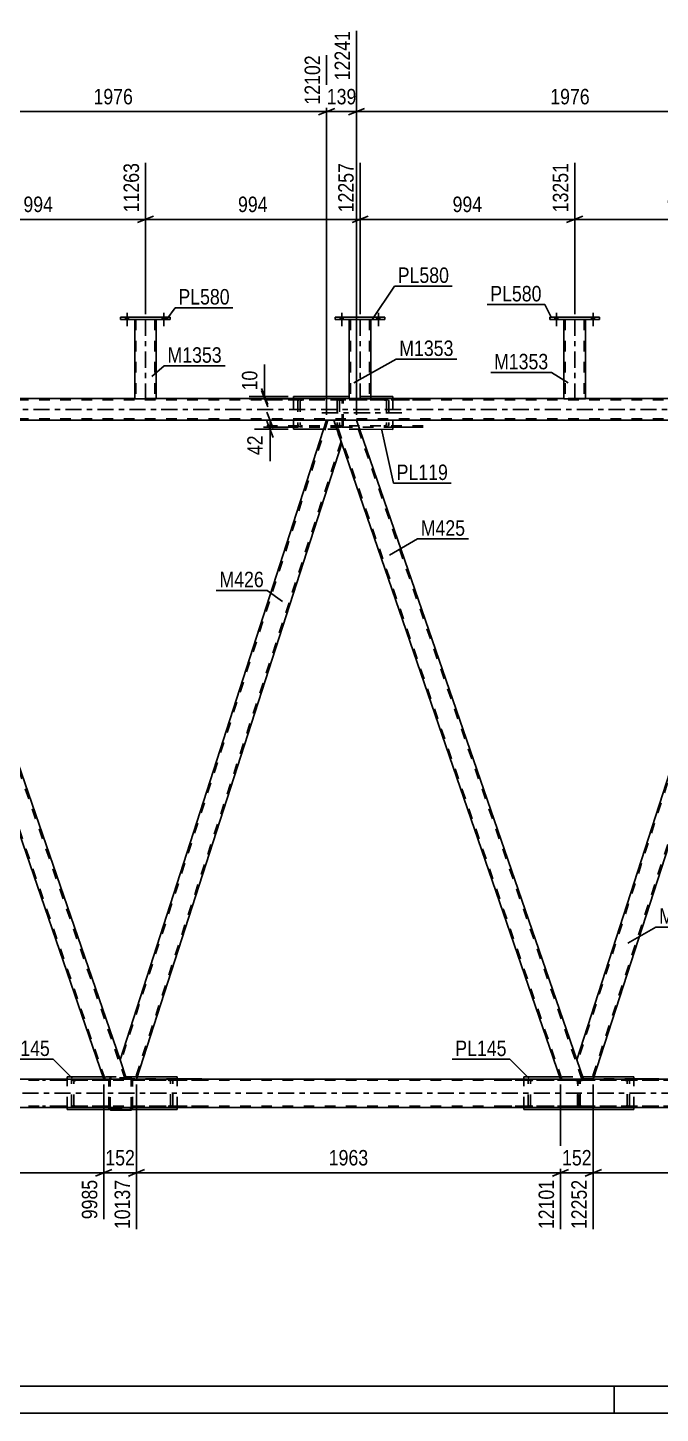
# Model space of a CAD drawing. Header units: millimetres. Extents: x -836 to 353, y -855 to -14.
# Drawn here: x -386 to -268.9, y -855.3 to -598.7 of the extents above; entities that cross this region are included whole.
import ezdxf

# ---------------------------------------------------------------- set-up
doc = ezdxf.new("R2010")
doc.units = ezdxf.units.MM
doc.linetypes.add('DXK_LINE_DOT2', pattern=[3.9198, 1.9599, -1.9599])
doc.linetypes.add('DXK_LINE_DOT3', pattern=[5.9187, 2.979, -0.9799, 0.9799, -0.9799])
doc.styles.add('Arial Narrow', font='ARIALN.TTF', dxfattribs={"height": 0.2})

# ---------------------------------------------------------------- blocks, each defined once
blk = doc.blocks.new('Unknown-570393895-1132')
at = {"color": 5, "linetype": 'Continuous'}
for p, q in [((-831.38, -850.33), (347.62, -850.33)), ((-277.38, -855.33), (-277.38, -850.33)), ((-836.38, -855.33), (352.62, -855.33))]:
    blk.add_line(p, q, dxfattribs=at)
blk = doc.blocks.new('Part-570393895-6508 - 6499')
at = {"color": 2, "linetype": 'Continuous'}
for p, q in [((-326.46, -652.79), (-326.46, -667.42)), ((-322.46, -667.42), (-322.46, -652.79)), ((-322.94, -667.43), (-326.46, -667.43)), ((-322.5, -667.43), (-322.94, -667.43)), ((-322.47, -667.43), (-322.5, -667.43))]:
    blk.add_line(p, q, dxfattribs=at)
at = {"color": 7, "linetype": 'DXK_LINE_DOT2'}
for p, q in [((-322.46, -652.79), (-326.46, -652.79)), ((-326.22, -652.79), (-326.22, -667.43)), ((-322.7, -652.79), (-322.7, -667.43)), ((-326.46, -667.42), (-326.46, -667.43)), ((-326.46, -667.43), (-326.46, -667.43)), ((-326.46, -667.43), (-326.46, -667.43)), ((-326.22, -667.43), (-326.21, -667.43)), ((-326.21, -667.43), (-326.17, -667.43)), ((-326.17, -667.43), (-326.15, -667.43)), ((-322.94, -667.43), (-322.6, -667.43)), ((-322.47, -667.43), (-322.46, -667.43)), ((-322.47, -667.43), (-322.46, -667.43)), ((-322.46, -667.42), (-322.46, -667.43)), ((-322.46, -667.43), (-322.46, -667.42))]:
    blk.add_line(p, q, dxfattribs=at)
at = {"color": 7, "linetype": 'DXK_LINE_DOT3'}
blk.add_line((-324.46, -652.79), (-324.46, -667.43), dxfattribs=at)
blk = doc.blocks.new('Part-570393895-6513 - 6499')
at = {"color": 2, "linetype": 'Continuous'}
for p, q in [((-329.06, -652.31), (-329.06, -652.79)), ((-319.86, -652.31), (-329.06, -652.31)), ((-329.06, -652.79), (-319.86, -652.79)), ((-319.86, -652.31), (-319.86, -652.79))]:
    blk.add_line(p, q, dxfattribs=at)
blk = doc.blocks.new('Part-570393895-6714 - 6499')
at = {"color": 7, "linetype": 'DXK_LINE_DOT2'}
for p, q in [((-80.13, -667.66), (-781.17, -667.66)), ((-80.13, -667.42), (-763.73, -667.42)), ((-362.22, -667.42), (-366.22, -667.42)), ((-322.46, -667.42), (-326.46, -667.42)), ((-282.71, -667.42), (-286.71, -667.42)), ((-80.13, -671.18), (-781.17, -671.18)), ((-325.12, -671.42), (-330.67, -671.42))]:
    blk.add_line(p, q, dxfattribs=at)
at = {"color": 7, "linetype": 'DXK_LINE_DOT3'}
blk.add_line((-80.13, -669.42), (-781.17, -669.42), dxfattribs=at)
at = {"color": 2, "linetype": 'Continuous'}
for p, q in [((-366.22, -667.42), (-401.97, -667.42)), ((-326.46, -667.42), (-362.22, -667.42)), ((-286.71, -667.42), (-322.46, -667.42)), ((-247.07, -667.42), (-282.71, -667.42)), ((-330.67, -671.42), (-409.72, -671.42)), ((-246.06, -671.42), (-325.12, -671.42))]:
    blk.add_line(p, q, dxfattribs=at)
blk = doc.blocks.new('Part-570393895-6562 - 6499')
at = {"color": 2, "linetype": 'Continuous'}
for p, q in [((-329.35, -671.42), (-325.12, -671.42)), ((-325.12, -671.42), (-284.33, -789.89)), ((-287.34, -793.43), (-327.86, -675.74))]:
    blk.add_line(p, q, dxfattribs=at)
at = {"color": 7, "linetype": 'DXK_LINE_DOT2'}
for p, q in [((-327.86, -675.74), (-329.35, -671.42)), ((-287.09, -793.43), (-329.09, -671.42)), ((-283.37, -793.43), (-325.37, -671.42)), ((-283.11, -793.43), (-284.33, -789.89)), ((-287.34, -793.43), (-283.11, -793.43))]:
    blk.add_line(p, q, dxfattribs=at)
blk = doc.blocks.new('Part-570393895-6630 - 6499')
at = {"color": 2, "linetype": 'Continuous'}
for p, q in [((-336.79, -667.02), (-336.79, -667.42)), ((-326.46, -667.02), (-336.79, -667.02)), ((-318.37, -667.03), (-322.46, -667.02)), ((-318.37, -667.03), (-318.37, -667.42)), ((-336.79, -671.42), (-336.79, -673.1)), ((-318.37, -671.42), (-318.37, -673.11)), ((-331.21, -673.1), (-336.79, -673.1)), ((-318.37, -673.11), (-324.54, -673.1))]:
    blk.add_line(p, q, dxfattribs=at)
at = {"color": 7, "linetype": 'DXK_LINE_DOT2'}
for p, q in [((-322.46, -667.02), (-326.46, -667.02)), ((-336.79, -667.42), (-336.79, -671.42)), ((-318.37, -667.42), (-318.37, -671.42)), ((-324.54, -673.1), (-331.21, -673.1))]:
    blk.add_line(p, q, dxfattribs=at)
blk = doc.blocks.new('Part-570393895-6575 - 6499')
at = {"color": 7, "linetype": 'DXK_LINE_DOT2'}
for p, q in [((-328.67, -667.72), (-328.73, -667.9)), ((-328.73, -667.9), (-328.73, -672.22)), ((-328.3, -667.9), (-328.26, -667.81)), ((-328.3, -667.9), (-328.3, -672.22)), ((-327.86, -667.42), (-328.2, -667.46)), ((-328.03, -667.68), (-327.86, -667.66)), ((-312.8, -667.43), (-327.86, -667.42)), ((-312.8, -667.67), (-327.86, -667.66)), ((-319.7, -667.46), (-320.04, -667.43)), ((-320.04, -667.67), (-319.87, -667.68)), ((-319.63, -667.81), (-319.6, -667.91)), ((-319.6, -667.91), (-319.6, -672.23)), ((-319.17, -667.91), (-319.23, -667.72)), ((-319.17, -667.91), (-319.17, -672.23)), ((-328.73, -672.22), (-328.67, -672.41)), ((-328.26, -672.32), (-328.3, -672.22)), ((-319.6, -672.23), (-319.63, -672.32)), ((-319.23, -672.41), (-319.17, -672.23)), ((-328.2, -672.67), (-327.86, -672.7)), ((-327.86, -672.46), (-328.03, -672.45)), ((-312.8, -672.47), (-327.86, -672.46)), ((-327.86, -672.7), (-318.37, -672.71)), ((-319.87, -672.45), (-320.04, -672.47)), ((-320.04, -672.71), (-319.7, -672.67))]:
    blk.add_line(p, q, dxfattribs=at)
at = {"color": 7, "linetype": 'DXK_LINE_DOT3'}
blk.add_line((-316.71, -670.07), (-332.29, -670.06), dxfattribs=at)
at = {"color": 2, "linetype": 'Continuous'}
blk.add_line((-312.8, -672.71), (-318.37, -672.71), dxfattribs=at)
at = {"color": 7, "linetype": 'DXK_LINE_DOT2'}
for centre, radius, start, end in [((-328.06, -668.26), 0.813, 99.5774, 138.2055), ((-327.96, -668.08), 0.406, 99.5774, 138.2055), ((-319.94, -668.08), 0.406, 41.7863, 80.4144), ((-319.84, -668.26), 0.813, 41.7863, 80.4144), ((-328.06, -671.87), 0.813, 221.7863, 260.4144), ((-327.96, -672.05), 0.406, 221.7863, 260.4144), ((-319.94, -672.05), 0.406, 279.5774, 318.2055), ((-319.84, -671.87), 0.813, 279.5774, 318.2055)]:
    blk.add_arc(centre, radius, start, end, dxfattribs=at)
blk = doc.blocks.new('Part-570393895-6580 - 6499')
at = {"color": 2, "linetype": 'Continuous'}
for p, q in [((-246.06, -671.42), (-284.33, -789.89)), ((-244.74, -671.42), (-246.06, -671.42)), ((-244.74, -671.42), (-243.51, -674.99)), ((-243.25, -675.74), (-281.27, -793.43)), ((-243.25, -675.74), (-243.51, -674.99)), ((-283.11, -793.43), (-284.33, -789.89))]:
    blk.add_line(p, q, dxfattribs=at)
at = {"color": 7, "linetype": 'DXK_LINE_DOT2'}
for p, q in [((-245.81, -671.42), (-284.2, -790.27)), ((-243.38, -675.37), (-281.52, -793.43)), ((-243.25, -675.74), (-243.41, -675.28)), ((-281.27, -793.43), (-283.11, -793.43))]:
    blk.add_line(p, q, dxfattribs=at)
blk = doc.blocks.new('Part-570393895-6765 - 6499')
at = {"color": 2, "linetype": 'Continuous'}
for p, q in [((-286.71, -652.79), (-286.71, -667.42)), ((-282.71, -667.42), (-282.71, -652.79)), ((-283.19, -667.43), (-286.71, -667.43)), ((-282.75, -667.43), (-283.19, -667.43)), ((-282.72, -667.43), (-282.75, -667.43))]:
    blk.add_line(p, q, dxfattribs=at)
at = {"color": 7, "linetype": 'DXK_LINE_DOT2'}
for p, q in [((-282.71, -652.79), (-286.71, -652.79)), ((-286.47, -652.79), (-286.47, -667.43)), ((-282.95, -652.79), (-282.95, -667.43)), ((-286.71, -667.42), (-286.71, -667.43)), ((-286.71, -667.43), (-286.71, -667.43)), ((-286.71, -667.43), (-286.71, -667.43)), ((-286.47, -667.43), (-286.45, -667.43)), ((-286.45, -667.43), (-286.42, -667.43)), ((-286.42, -667.43), (-286.4, -667.43)), ((-283.19, -667.43), (-282.85, -667.43)), ((-282.72, -667.43), (-282.71, -667.43)), ((-282.72, -667.43), (-282.71, -667.43)), ((-282.71, -667.42), (-282.71, -667.43)), ((-282.71, -667.43), (-282.71, -667.42))]:
    blk.add_line(p, q, dxfattribs=at)
at = {"color": 7, "linetype": 'DXK_LINE_DOT3'}
blk.add_line((-284.71, -652.79), (-284.71, -667.43), dxfattribs=at)
blk = doc.blocks.new('Part-570393895-6726 - 6499')
at = {"color": 2, "linetype": 'Continuous'}
for p, q in [((-70.33, -793.43), (-771.37, -793.43)), ((-70.33, -798.71), (-771.37, -798.71))]:
    blk.add_line(p, q, dxfattribs=at)
at = {"color": 7, "linetype": 'DXK_LINE_DOT2'}
for p, q in [((-70.33, -793.67), (-771.37, -793.67)), ((-70.33, -798.47), (-771.37, -798.47))]:
    blk.add_line(p, q, dxfattribs=at)
at = {"color": 7, "linetype": 'DXK_LINE_DOT3'}
blk.add_line((-70.33, -796.07), (-771.37, -796.07), dxfattribs=at)
blk = doc.blocks.new('Bolt-570393895-6789 - 6499')
at = {"linetype": 'Continuous'}
for points in [[(-367.34, -652.31), (-367.9, -652.31), (-367.9, -652.79), (-367.34, -652.79)], [(-367.34, -652.31), (-367.9, -652.31), (-367.9, -652.79), (-367.34, -652.79)], [(-360.54, -652.31), (-361.1, -652.31), (-361.1, -652.79), (-360.54, -652.79)], [(-360.54, -652.31), (-361.1, -652.31), (-361.1, -652.79), (-360.54, -652.79)]]:
    blk.add_hatch(color=1, dxfattribs=at).paths.add_polyline_path(points)
at = {"color": 1, "linetype": 'Continuous'}
for p, q in [((-367.62, -651.51), (-367.62, -654.03)), ((-367.62, -651.51), (-367.62, -654.03)), ((-360.82, -651.51), (-360.82, -654.03)), ((-360.82, -651.51), (-360.82, -654.03)), ((-367.9, -652.31), (-367.9, -652.79)), ((-367.9, -652.31), (-367.9, -652.79)), ((-367.34, -652.31), (-367.34, -652.79)), ((-367.34, -652.31), (-367.34, -652.79)), ((-361.1, -652.31), (-361.1, -652.79)), ((-361.1, -652.31), (-361.1, -652.79)), ((-360.54, -652.31), (-360.54, -652.79)), ((-360.54, -652.31), (-360.54, -652.79))]:
    blk.add_line(p, q, dxfattribs=at)
blk = doc.blocks.new('Bolt-570393895-6797 - 6499')
at = {"linetype": 'Continuous'}
for points in [[(-327.58, -652.31), (-328.14, -652.31), (-328.14, -652.79), (-327.58, -652.79)], [(-327.58, -652.31), (-328.14, -652.31), (-328.14, -652.79), (-327.58, -652.79)], [(-320.78, -652.31), (-321.34, -652.31), (-321.34, -652.79), (-320.78, -652.79)], [(-320.78, -652.31), (-321.34, -652.31), (-321.34, -652.79), (-320.78, -652.79)]]:
    blk.add_hatch(color=1, dxfattribs=at).paths.add_polyline_path(points)
at = {"color": 1, "linetype": 'Continuous'}
for p, q in [((-327.86, -651.51), (-327.86, -654.03)), ((-327.86, -651.51), (-327.86, -654.03)), ((-321.06, -651.51), (-321.06, -654.03)), ((-321.06, -651.51), (-321.06, -654.03)), ((-328.14, -652.31), (-328.14, -652.79)), ((-328.14, -652.31), (-328.14, -652.79)), ((-327.58, -652.31), (-327.58, -652.79)), ((-327.58, -652.31), (-327.58, -652.79)), ((-321.34, -652.31), (-321.34, -652.79)), ((-321.34, -652.31), (-321.34, -652.79)), ((-320.78, -652.31), (-320.78, -652.79)), ((-320.78, -652.31), (-320.78, -652.79))]:
    blk.add_line(p, q, dxfattribs=at)
blk = doc.blocks.new('Part-570393895-6808 - 6499')
at = {"color": 2, "linetype": 'Continuous'}
for p, q in [((-289.31, -652.31), (-289.31, -652.79)), ((-280.11, -652.31), (-289.31, -652.31)), ((-289.31, -652.79), (-280.11, -652.79)), ((-280.11, -652.31), (-280.11, -652.79))]:
    blk.add_line(p, q, dxfattribs=at)
blk = doc.blocks.new('Part-570393895-6848 - 6499')
at = {"color": 2, "linetype": 'Continuous'}
for p, q in [((-287.49, -793.02), (-294.11, -793.01)), ((-294.11, -793.43), (-294.11, -793.01)), ((-273.75, -793.02), (-281.14, -793.02)), ((-273.75, -793.43), (-273.75, -793.02)), ((-294.11, -799.09), (-294.11, -798.71)), ((-273.75, -799.1), (-294.11, -799.09)), ((-273.75, -799.1), (-273.75, -798.71))]:
    blk.add_line(p, q, dxfattribs=at)
at = {"color": 7, "linetype": 'DXK_LINE_DOT2'}
for p, q in [((-294.11, -798.67), (-294.11, -793.43)), ((-281.14, -793.02), (-287.49, -793.02)), ((-273.75, -798.67), (-273.75, -793.43)), ((-294.11, -798.71), (-294.11, -798.67)), ((-294.11, -798.71), (-294.11, -798.67)), ((-273.75, -798.71), (-273.75, -798.67)), ((-273.75, -798.71), (-273.75, -798.67))]:
    blk.add_line(p, q, dxfattribs=at)
blk = doc.blocks.new('Part-570393895-6996 - 6499')
at = {"color": 2, "linetype": 'Continuous'}
blk.add_line((-378.71, -793.43), (-383.32, -793.43), dxfattribs=at)
at = {"color": 7, "linetype": 'DXK_LINE_DOT2'}
for p, q in [((-371.01, -793.67), (-383.32, -793.67)), ((-371.01, -793.43), (-378.71, -793.43)), ((-377.85, -793.72), (-377.91, -793.91)), ((-377.91, -798.23), (-377.91, -793.91)), ((-377.48, -793.91), (-377.45, -793.82)), ((-377.48, -798.23), (-377.48, -793.91)), ((-377.04, -793.43), (-377.38, -793.46)), ((-377.21, -793.69), (-377.04, -793.67)), ((-371.01, -798.71), (-371.01, -793.43)), ((-371.01, -798.47), (-383.32, -798.47)), ((-371.01, -798.71), (-383.32, -798.71)), ((-377.91, -798.23), (-377.85, -798.41)), ((-377.45, -798.32), (-377.48, -798.23)), ((-377.38, -798.67), (-377.04, -798.71)), ((-377.04, -798.47), (-377.21, -798.45))]:
    blk.add_line(p, q, dxfattribs=at)
for centre, radius, start, end in [((-377.24, -794.27), 0.813, 99.5774, 138.2055), ((-377.14, -794.09), 0.406, 99.5774, 138.2055), ((-377.24, -797.87), 0.813, 221.7863, 260.4144), ((-377.14, -798.05), 0.406, 221.7863, 260.4144)]:
    blk.add_arc(centre, radius, start, end, dxfattribs=at)
blk = doc.blocks.new('Bolt-570393895-6887 - 6499')
at = {"linetype": 'Continuous'}
for points in [[(-287.83, -652.31), (-288.39, -652.31), (-288.39, -652.79), (-287.83, -652.79)], [(-287.83, -652.31), (-288.39, -652.31), (-288.39, -652.79), (-287.83, -652.79)], [(-281.03, -652.31), (-281.59, -652.31), (-281.59, -652.79), (-281.03, -652.79)], [(-281.03, -652.31), (-281.59, -652.31), (-281.59, -652.79), (-281.03, -652.79)]]:
    blk.add_hatch(color=1, dxfattribs=at).paths.add_polyline_path(points)
at = {"color": 1, "linetype": 'Continuous'}
for p, q in [((-288.11, -651.51), (-288.11, -654.03)), ((-288.11, -651.51), (-288.11, -654.03)), ((-281.31, -651.51), (-281.31, -654.03)), ((-281.31, -651.51), (-281.31, -654.03)), ((-288.39, -652.31), (-288.39, -652.79)), ((-288.39, -652.31), (-288.39, -652.79)), ((-287.83, -652.31), (-287.83, -652.79)), ((-287.83, -652.31), (-287.83, -652.79)), ((-281.59, -652.31), (-281.59, -652.79)), ((-281.59, -652.31), (-281.59, -652.79)), ((-281.03, -652.31), (-281.03, -652.79)), ((-281.03, -652.31), (-281.03, -652.79))]:
    blk.add_line(p, q, dxfattribs=at)
blk = doc.blocks.new('Part-570393895-6894 - 6499')
at = {"color": 2, "linetype": 'Continuous'}
for p, q in [((-366.22, -652.79), (-366.22, -667.42)), ((-362.22, -667.42), (-362.22, -652.79)), ((-362.7, -667.43), (-366.21, -667.43)), ((-362.25, -667.43), (-362.7, -667.43)), ((-362.22, -667.43), (-362.25, -667.43))]:
    blk.add_line(p, q, dxfattribs=at)
at = {"color": 7, "linetype": 'DXK_LINE_DOT2'}
for p, q in [((-362.22, -652.79), (-366.22, -652.79)), ((-365.98, -652.79), (-365.98, -667.43)), ((-362.46, -652.79), (-362.46, -667.43)), ((-366.22, -667.42), (-366.22, -667.43)), ((-366.21, -667.43), (-366.22, -667.43)), ((-366.22, -667.43), (-366.21, -667.43)), ((-365.98, -667.43), (-365.96, -667.43)), ((-365.96, -667.43), (-365.92, -667.43)), ((-365.92, -667.43), (-365.91, -667.43)), ((-362.7, -667.43), (-362.36, -667.43)), ((-362.22, -667.42), (-362.22, -667.43)), ((-362.22, -667.43), (-362.22, -667.42)), ((-362.22, -667.43), (-362.22, -667.43)), ((-362.22, -667.43), (-362.22, -667.43))]:
    blk.add_line(p, q, dxfattribs=at)
at = {"color": 7, "linetype": 'DXK_LINE_DOT3'}
blk.add_line((-364.22, -652.79), (-364.22, -667.43), dxfattribs=at)
blk = doc.blocks.new('Part-570393895-6933 - 6499')
at = {"color": 7, "linetype": 'DXK_LINE_DOT2'}
for p, q in [((-366.61, -798.7), (-366.61, -793.42)), ((-358.36, -793.42), (-366.61, -793.42)), ((-353.76, -793.66), (-366.61, -793.66)), ((-359.7, -793.46), (-360.03, -793.42)), ((-360.03, -793.66), (-359.86, -793.68)), ((-359.63, -793.81), (-359.59, -793.9)), ((-359.59, -798.22), (-359.59, -793.9)), ((-359.16, -793.9), (-359.23, -793.72)), ((-359.16, -798.22), (-359.16, -793.9)), ((-353.76, -798.46), (-366.61, -798.46)), ((-366.61, -798.7), (-353.76, -798.7)), ((-359.86, -798.44), (-360.03, -798.46)), ((-360.03, -798.7), (-359.7, -798.67)), ((-359.59, -798.22), (-359.63, -798.31)), ((-359.23, -798.41), (-359.16, -798.22))]:
    blk.add_line(p, q, dxfattribs=at)
at = {"color": 2, "linetype": 'Continuous'}
blk.add_line((-353.76, -793.42), (-358.36, -793.42), dxfattribs=at)
at = {"color": 7, "linetype": 'DXK_LINE_DOT2'}
for centre, radius, start, end in [((-359.93, -794.08), 0.406, 41.7863, 80.4144), ((-359.83, -794.26), 0.813, 41.7863, 80.4144), ((-359.93, -798.04), 0.406, 279.5774, 318.2055), ((-359.83, -797.86), 0.813, 279.5774, 318.2055)]:
    blk.add_arc(centre, radius, start, end, dxfattribs=at)
blk = doc.blocks.new('Part-570393895-6961 - 6499')
at = {"color": 2, "linetype": 'Continuous'}
for p, q in [((-368.82, -652.31), (-368.82, -652.79)), ((-359.62, -652.31), (-368.82, -652.31)), ((-368.82, -652.79), (-359.62, -652.79)), ((-359.62, -652.31), (-359.62, -652.79))]:
    blk.add_line(p, q, dxfattribs=at)
blk = doc.blocks.new('Part-570393895-6971 - 6499')
at = {"color": 2, "linetype": 'Continuous'}
for p, q in [((-372.1, -793.01), (-378.71, -793.01)), ((-378.71, -793.43), (-378.71, -793.01)), ((-358.36, -793.01), (-365.75, -793.01)), ((-358.36, -793.43), (-358.36, -793.01)), ((-378.71, -799.09), (-378.71, -798.71)), ((-358.36, -799.09), (-378.71, -799.09)), ((-358.36, -799.09), (-358.36, -798.71))]:
    blk.add_line(p, q, dxfattribs=at)
at = {"color": 7, "linetype": 'DXK_LINE_DOT2'}
for p, q in [((-378.71, -798.67), (-378.71, -793.43)), ((-365.75, -793.01), (-372.1, -793.01)), ((-358.36, -798.67), (-358.36, -793.43)), ((-378.71, -798.71), (-378.71, -798.67)), ((-378.71, -798.71), (-378.71, -798.67)), ((-358.36, -798.71), (-358.36, -798.67)), ((-358.36, -798.71), (-358.36, -798.67))]:
    blk.add_line(p, q, dxfattribs=at)
blk = doc.blocks.new('Part-570393895-6981 - 6499')
at = {"color": 2, "linetype": 'Continuous'}
for p, q in [((-413.95, -671.42), (-409.72, -671.42)), ((-409.72, -671.42), (-368.94, -789.89)), ((-371.95, -793.43), (-412.47, -675.74))]:
    blk.add_line(p, q, dxfattribs=at)
at = {"color": 7, "linetype": 'DXK_LINE_DOT2'}
for p, q in [((-412.47, -675.74), (-413.95, -671.42)), ((-371.7, -793.43), (-413.7, -671.42)), ((-413.7, -671.42), (-413.68, -671.42)), ((-367.98, -793.43), (-409.98, -671.42)), ((-367.72, -793.43), (-368.94, -789.89)), ((-371.95, -793.43), (-367.72, -793.43))]:
    blk.add_line(p, q, dxfattribs=at)
blk = doc.blocks.new('Part-570393895-7005 - 6499')
at = {"color": 7, "linetype": 'DXK_LINE_DOT2'}
for p, q in [((-284.05, -793.72), (-284.12, -793.9)), ((-284.12, -798.22), (-284.12, -793.9)), ((-283.68, -793.9), (-283.65, -793.81)), ((-283.68, -798.22), (-283.68, -793.9)), ((-283.26, -793.42), (-283.58, -793.46)), ((-283.41, -793.68), (-283.25, -793.66)), ((-283.25, -793.42), (-283.26, -793.42)), ((-283.25, -793.42), (-273.75, -793.42)), ((-269.15, -793.66), (-283.25, -793.66)), ((-275.09, -793.46), (-275.42, -793.42)), ((-275.42, -793.66), (-275.25, -793.68)), ((-275.02, -793.81), (-274.99, -793.9)), ((-274.99, -798.22), (-274.99, -793.9)), ((-274.55, -793.9), (-274.62, -793.72)), ((-274.55, -798.22), (-274.55, -793.9)), ((-284.12, -798.22), (-284.05, -798.41)), ((-283.65, -798.31), (-283.68, -798.22)), ((-283.58, -798.67), (-283.25, -798.7)), ((-283.25, -798.46), (-283.41, -798.44)), ((-269.15, -798.46), (-283.25, -798.46)), ((-269.15, -798.7), (-283.25, -798.7)), ((-275.25, -798.44), (-275.42, -798.46)), ((-275.42, -798.7), (-275.09, -798.67)), ((-274.99, -798.22), (-275.02, -798.31)), ((-274.62, -798.41), (-274.55, -798.22))]:
    blk.add_line(p, q, dxfattribs=at)
at = {"color": 2, "linetype": 'Continuous'}
blk.add_line((-269.15, -793.42), (-273.75, -793.42), dxfattribs=at)
at = {"color": 7, "linetype": 'DXK_LINE_DOT2'}
for centre, radius, start, end in [((-283.45, -794.26), 0.813, 99.5774, 138.2055), ((-283.35, -794.08), 0.406, 99.5774, 138.2055), ((-275.32, -794.08), 0.406, 41.7863, 80.4144), ((-275.22, -794.26), 0.813, 41.7863, 80.4144), ((-283.45, -797.86), 0.813, 221.7863, 260.4144), ((-283.35, -798.04), 0.406, 221.7863, 260.4144), ((-275.32, -798.04), 0.406, 279.5774, 318.2055), ((-275.22, -797.86), 0.813, 279.5774, 318.2055)]:
    blk.add_arc(centre, radius, start, end, dxfattribs=at)
blk = doc.blocks.new('Part-570393895-7006 - 6499')
at = {"color": 2, "linetype": 'Continuous'}
blk.add_line((-294.11, -793.43), (-298.71, -793.43), dxfattribs=at)
at = {"color": 7, "linetype": 'DXK_LINE_DOT2'}
for p, q in [((-284.61, -793.67), (-298.71, -793.67)), ((-284.61, -793.43), (-294.11, -793.43)), ((-293.24, -793.72), (-293.31, -793.91)), ((-293.31, -798.23), (-293.31, -793.91)), ((-292.87, -793.91), (-292.84, -793.82)), ((-292.87, -798.23), (-292.87, -793.91)), ((-292.44, -793.43), (-292.77, -793.46)), ((-292.6, -793.69), (-292.44, -793.67)), ((-284.28, -793.46), (-284.61, -793.43)), ((-284.61, -793.67), (-284.44, -793.69)), ((-284.12, -793.52), (-284.28, -793.46)), ((-284.21, -793.82), (-284.17, -793.91)), ((-284.17, -798.23), (-284.17, -793.91)), ((-284.12, -798.61), (-284.12, -793.52)), ((-284.06, -793.57), (-284.12, -793.52)), ((-283.96, -793.72), (-284.06, -793.57)), ((-283.93, -793.91), (-283.96, -793.72)), ((-283.93, -798.23), (-283.93, -793.91)), ((-284.61, -798.47), (-298.71, -798.47)), ((-284.61, -798.71), (-298.71, -798.71)), ((-293.31, -798.23), (-293.24, -798.41)), ((-292.84, -798.32), (-292.87, -798.23)), ((-292.77, -798.67), (-292.44, -798.71)), ((-292.44, -798.47), (-292.6, -798.45)), ((-284.44, -798.45), (-284.61, -798.47)), ((-284.61, -798.71), (-284.28, -798.67)), ((-284.28, -798.67), (-284.12, -798.61)), ((-284.17, -798.23), (-284.21, -798.32)), ((-284.12, -798.61), (-284.06, -798.57)), ((-284.06, -798.57), (-283.96, -798.41)), ((-283.96, -798.41), (-283.93, -798.23))]:
    blk.add_line(p, q, dxfattribs=at)
for centre, radius, start, end in [((-292.63, -794.27), 0.813, 99.5774, 138.2055), ((-292.53, -794.09), 0.406, 99.5774, 138.2055), ((-284.51, -794.09), 0.406, 41.7863, 80.4144), ((-292.63, -797.87), 0.813, 221.7863, 260.4144), ((-292.53, -798.05), 0.406, 221.7863, 260.4144), ((-284.51, -798.05), 0.406, 279.5774, 318.2055)]:
    blk.add_arc(centre, radius, start, end, dxfattribs=at)
blk = doc.blocks.new('Part-570393895-7035 - 6499')
at = {"color": 2, "linetype": 'Continuous'}
for p, q in [((-330.67, -671.42), (-368.94, -789.89)), ((-329.35, -671.42), (-330.67, -671.42)), ((-329.35, -671.42), (-328.12, -674.99)), ((-327.86, -675.74), (-365.88, -793.43)), ((-327.86, -675.74), (-328.12, -674.99)), ((-367.72, -793.43), (-368.94, -789.89))]:
    blk.add_line(p, q, dxfattribs=at)
at = {"color": 7, "linetype": 'DXK_LINE_DOT2'}
for p, q in [((-330.42, -671.42), (-368.81, -790.27)), ((-327.99, -675.37), (-366.13, -793.43)), ((-327.86, -675.74), (-328.02, -675.28)), ((-365.88, -793.43), (-367.72, -793.43))]:
    blk.add_line(p, q, dxfattribs=at)
blk = doc.blocks.new('Part-570393895-7037 - 6499')
at = {"color": 7, "linetype": 'DXK_LINE_DOT2'}
for p, q in [((-370.98, -793.5), (-371.01, -793.69)), ((-371.01, -798.73), (-371.01, -793.69)), ((-370.77, -793.69), (-370.75, -793.6)), ((-370.77, -798.73), (-370.77, -793.69)), ((-370.75, -793.6), (-370.7, -793.52)), ((-370.53, -793.21), (-370.72, -793.25)), ((-370.7, -793.52), (-370.62, -793.47)), ((-370.62, -793.47), (-370.53, -793.45)), ((-367.09, -793.21), (-370.53, -793.21)), ((-370.53, -793.45), (-367.09, -793.45)), ((-366.91, -793.25), (-367.09, -793.21)), ((-367.09, -793.45), (-367, -793.47)), ((-367, -793.47), (-366.92, -793.52)), ((-366.92, -793.52), (-366.87, -793.6)), ((-366.87, -793.6), (-366.85, -793.69)), ((-366.85, -798.73), (-366.85, -793.69)), ((-366.61, -793.69), (-366.65, -793.51)), ((-366.61, -798.73), (-366.61, -793.69)), ((-371.01, -798.73), (-370.98, -798.91)), ((-370.75, -798.82), (-370.77, -798.73)), ((-370.7, -798.9), (-370.75, -798.82)), ((-370.62, -798.95), (-370.7, -798.9)), ((-370.53, -798.97), (-370.62, -798.95)), ((-370.53, -798.97), (-367.09, -798.97)), ((-367, -798.95), (-367.09, -798.97)), ((-366.92, -798.9), (-367, -798.95)), ((-366.87, -798.82), (-366.92, -798.9)), ((-366.85, -798.73), (-366.87, -798.82)), ((-366.65, -798.91), (-366.61, -798.73))]:
    blk.add_line(p, q, dxfattribs=at)
at = {"color": 2, "linetype": 'Continuous'}
for p, q in [((-370.72, -799.17), (-370.53, -799.21)), ((-370.53, -799.21), (-367.09, -799.21)), ((-367.09, -799.21), (-366.91, -799.17))]:
    blk.add_line(p, q, dxfattribs=at)
at = {"color": 7, "linetype": 'DXK_LINE_DOT2'}
for centre, start, end in [((-370.53, -793.69), 112.4943, 157.4943), ((-367.09, -793.69), 22.4943, 67.4943), ((-370.53, -798.73), 202.4943, 229.5909), ((-367.09, -798.73), 310.4218, 337.4943)]:
    blk.add_arc(centre, 0.48, start, end, dxfattribs=at)
at = {"color": 2, "linetype": 'Continuous'}
for centre, start, end in [((-370.53, -798.73), 229.5909, 247.4943), ((-367.09, -798.73), 292.4943, 310.4218)]:
    blk.add_arc(centre, 0.48, start, end, dxfattribs=at)
blk = doc.blocks.new('Part-570393895-7054 - 6499')
at = {"color": 7, "linetype": 'DXK_LINE_DOT2'}
for p, q in [((-328.01, -667.43), (-342.36, -667.43)), ((-328.01, -667.67), (-342.36, -667.67)), ((-335.92, -667.73), (-335.99, -667.91)), ((-335.99, -667.91), (-335.99, -672.23)), ((-335.55, -667.91), (-335.52, -667.82)), ((-335.55, -667.91), (-335.55, -672.23)), ((-335.12, -667.43), (-335.45, -667.47)), ((-335.28, -667.69), (-335.12, -667.67)), ((-328.73, -667.67), (-328.73, -667.43)), ((-327.84, -667.47), (-328.01, -667.43)), ((-328.01, -667.67), (-327.93, -667.69)), ((-327.93, -667.69), (-327.86, -667.74)), ((-327.86, -667.74), (-327.81, -667.82)), ((-327.7, -667.57), (-327.84, -667.47)), ((-327.81, -667.82), (-327.79, -667.91)), ((-327.79, -672.23), (-327.79, -667.91)), ((-327.61, -667.73), (-327.7, -667.57)), ((-327.58, -667.91), (-327.61, -667.73)), ((-327.58, -672.23), (-327.58, -667.91)), ((-335.99, -672.23), (-335.92, -672.41)), ((-335.52, -672.32), (-335.55, -672.23)), ((-327.79, -672.23), (-327.81, -672.32)), ((-327.61, -672.41), (-327.58, -672.23)), ((-328.01, -672.47), (-342.36, -672.47)), ((-328.01, -672.71), (-336.79, -672.71)), ((-335.45, -672.67), (-335.12, -672.71)), ((-335.12, -672.47), (-335.28, -672.45)), ((-328.73, -672.71), (-328.73, -672.47)), ((-327.93, -672.45), (-328.01, -672.47)), ((-328.01, -672.71), (-327.84, -672.67)), ((-327.86, -672.4), (-327.93, -672.45)), ((-327.81, -672.32), (-327.86, -672.4)), ((-327.84, -672.67), (-327.7, -672.57)), ((-327.7, -672.57), (-327.61, -672.41))]:
    blk.add_line(p, q, dxfattribs=at)
at = {"color": 2, "linetype": 'Continuous'}
blk.add_line((-336.79, -672.71), (-342.36, -672.71), dxfattribs=at)
at = {"color": 7, "linetype": 'DXK_LINE_DOT2'}
for centre, radius, start, end in [((-335.31, -668.27), 0.813, 99.5774, 138.2055), ((-335.22, -668.09), 0.406, 99.5774, 138.2055), ((-335.31, -671.87), 0.813, 221.7863, 260.4144), ((-335.22, -672.05), 0.406, 221.7863, 260.4144)]:
    blk.add_arc(centre, radius, start, end, dxfattribs=at)
blk = doc.blocks.new('StraightDimension-570393895-27131 - 6499')
at = {"color": 7, "linetype": 'Continuous'}
for p, q in [((-364.22, -651.79), (-364.22, -623.78)), ((-324.46, -651.79), (-324.46, -623.78)), ((-362.72, -633.62), (-365.72, -634.82)), ((-325.96, -634.82), (-322.96, -633.62)), ((-364.22, -634.22), (-324.46, -634.22))]:
    blk.add_line(p, q, dxfattribs=at)
at = {"color": 0, "linetype": 'Continuous'}
blk.add_wipeout([(-325.06, -623.18), (-329.26, -623.18), (-329.26, -633.52), (-325.06, -633.52)], dxfattribs=at)
at = {"color": 0}
blk.add_wipeout([(-341, -633.47), (-341, -629.27), (-347.68, -629.27), (-347.68, -633.47)], dxfattribs=at)
at = {"color": 3, "linetype": 'Continuous', "style": 'Arial Narrow'}
blk.add_text('12257', height=2.863, rotation=90.0002, dxfattribs=at).set_placement((-325.66, -632.92))
at = {"color": 3, "style": 'Arial Narrow'}
blk.add_text('994', height=2.863, dxfattribs=at).set_placement((-347.08, -632.87))
blk = doc.blocks.new('StraightDimension-570393895-7797 - 6499')
at = {"color": 7, "linetype": 'Continuous'}
for p, q in [((-409.72, -670.42), (-409.72, -599.33)), ((-330.67, -670.42), (-330.67, -603.83)), ((-408.22, -613.67), (-411.22, -614.87)), ((-409.72, -614.27), (-330.67, -614.27)), ((-332.17, -614.87), (-329.17, -613.67))]:
    blk.add_line(p, q, dxfattribs=at)
at = {"color": 0, "linetype": 'Continuous'}
blk.add_wipeout([(-331.27, -603.23), (-335.47, -603.23), (-335.47, -613.57), (-331.27, -613.57)], dxfattribs=at)
at = {"color": 0}
blk.add_wipeout([(-365.94, -613.52), (-365.94, -609.32), (-374.45, -609.32), (-374.45, -613.52)], dxfattribs=at)
at = {"color": 3, "linetype": 'Continuous', "style": 'Arial Narrow'}
blk.add_text('12102', height=2.863, rotation=90.0002, dxfattribs=at).set_placement((-331.87, -612.97))
at = {"color": 3, "style": 'Arial Narrow'}
blk.add_text('1976', height=2.863, dxfattribs=at).set_placement((-373.85, -612.92))
blk = doc.blocks.new('StraightDimension-570393895-28376 - 6499')
at = {"color": 7, "linetype": 'Continuous'}
for p, q in [((-371.95, -794.43), (-371.95, -819.4)), ((-365.88, -794.43), (-365.88, -821.23)), ((-373.45, -811.39), (-370.45, -810.19)), ((-371.95, -810.79), (-365.88, -810.79)), ((-364.38, -810.19), (-367.38, -811.39))]:
    blk.add_line(p, q, dxfattribs=at)
at = {"color": 0}
blk.add_wipeout([(-365.57, -810.04), (-365.57, -805.84), (-372.26, -805.84), (-372.26, -810.04)], dxfattribs=at)
at = {"color": 0, "linetype": 'Continuous'}
blk.add_wipeout([(-366.48, -811.49), (-370.68, -811.49), (-370.68, -821.83), (-366.48, -821.83)], dxfattribs=at)
at = {"color": 3, "style": 'Arial Narrow'}
blk.add_text('152', height=2.863, dxfattribs=at).set_placement((-371.66, -809.44))
at = {"color": 3, "linetype": 'Continuous', "style": 'Arial Narrow'}
blk.add_text('10137', height=2.863, rotation=90.0002, dxfattribs=at).set_placement((-367.08, -821.23))
blk = doc.blocks.new('StraightDimension-570393895-28375 - 6499')
at = {"color": 7, "linetype": 'Continuous'}
for p, q in [((-365.88, -794.43), (-365.88, -821.23)), ((-287.34, -794.43), (-287.34, -821.23)), ((-364.38, -810.19), (-367.38, -811.39)), ((-365.88, -810.79), (-287.34, -810.79)), ((-288.84, -811.39), (-285.84, -810.19))]:
    blk.add_line(p, q, dxfattribs=at)
at = {"color": 0}
blk.add_wipeout([(-322.36, -810.04), (-322.36, -805.84), (-330.87, -805.84), (-330.87, -810.04)], dxfattribs=at)
at = {"color": 0, "linetype": 'Continuous'}
blk.add_wipeout([(-287.94, -811.49), (-292.14, -811.49), (-292.14, -821.83), (-287.94, -821.83)], dxfattribs=at)
at = {"color": 3, "style": 'Arial Narrow'}
blk.add_text('1963', height=2.863, dxfattribs=at).set_placement((-330.27, -809.44))
at = {"color": 3, "linetype": 'Continuous', "style": 'Arial Narrow'}
blk.add_text('12101', height=2.863, rotation=90.0002, dxfattribs=at).set_placement((-288.54, -821.23))
blk = doc.blocks.new('StraightDimension-570393895-7816 - 6499')
at = {"color": 7, "linetype": 'Continuous'}
for p, q in [((-325.12, -670.42), (-325.12, -599.33)), ((-330.67, -670.42), (-330.67, -603.83)), ((-332.17, -614.87), (-329.17, -613.67)), ((-330.67, -614.27), (-325.12, -614.27)), ((-323.62, -613.67), (-326.62, -614.87))]:
    blk.add_line(p, q, dxfattribs=at)
at = {"color": 0}
blk.add_wipeout([(-324.55, -613.52), (-324.55, -609.32), (-331.23, -609.32), (-331.23, -613.52)], dxfattribs=at)
at = {"color": 0, "linetype": 'Continuous'}
blk.add_wipeout([(-325.72, -598.73), (-329.92, -598.73), (-329.92, -609.07), (-325.72, -609.07)], dxfattribs=at)
at = {"color": 3, "linetype": 'Continuous', "style": 'Arial Narrow'}
blk.add_text('12241', height=2.863, rotation=90.0002, dxfattribs=at).set_placement((-326.32, -608.47))
at = {"color": 3, "style": 'Arial Narrow'}
blk.add_text('139', height=2.863, dxfattribs=at).set_placement((-330.63, -612.92))
blk = doc.blocks.new('StraightDimension-570393895-28374 - 6499')
at = {"color": 7, "linetype": 'Continuous'}
for p, q in [((-287.34, -794.43), (-287.34, -821.23)), ((-281.27, -794.43), (-281.27, -821.23)), ((-288.84, -811.39), (-285.84, -810.19)), ((-287.34, -810.79), (-281.27, -810.79)), ((-279.77, -810.19), (-282.77, -811.39))]:
    blk.add_line(p, q, dxfattribs=at)
at = {"color": 0}
blk.add_wipeout([(-280.97, -810.04), (-280.97, -805.84), (-287.65, -805.84), (-287.65, -810.04)], dxfattribs=at)
at = {"color": 0, "linetype": 'Continuous'}
blk.add_wipeout([(-281.87, -811.49), (-286.07, -811.49), (-286.07, -821.83), (-281.87, -821.83)], dxfattribs=at)
at = {"color": 3, "style": 'Arial Narrow'}
blk.add_text('152', height=2.863, dxfattribs=at).set_placement((-287.05, -809.44))
at = {"color": 3, "linetype": 'Continuous', "style": 'Arial Narrow'}
blk.add_text('12252', height=2.863, rotation=90.0002, dxfattribs=at).set_placement((-282.47, -821.23))
blk = doc.blocks.new('StraightDimension-570393895-27132 - 6499')
at = {"color": 7, "linetype": 'Continuous'}
for p, q in [((-403.97, -651.78), (-403.97, -623.78)), ((-364.22, -651.79), (-364.22, -623.78)), ((-402.47, -633.62), (-405.47, -634.82)), ((-365.72, -634.82), (-362.72, -633.62)), ((-403.97, -634.22), (-364.22, -634.22))]:
    blk.add_line(p, q, dxfattribs=at)
at = {"color": 0, "linetype": 'Continuous'}
blk.add_wipeout([(-364.82, -623.18), (-369.02, -623.18), (-369.02, -633.52), (-364.82, -633.52)], dxfattribs=at)
at = {"color": 0}
blk.add_wipeout([(-380.75, -633.47), (-380.75, -629.27), (-387.43, -629.27), (-387.43, -633.47)], dxfattribs=at)
at = {"color": 3, "linetype": 'Continuous', "style": 'Arial Narrow'}
blk.add_text('11263', height=2.863, rotation=90.0002, dxfattribs=at).set_placement((-365.42, -632.92))
at = {"color": 3, "style": 'Arial Narrow'}
blk.add_text('994', height=2.863, dxfattribs=at).set_placement((-386.83, -632.87))
blk = doc.blocks.new('StraightDimension-570393895-7835 - 6499')
at = {"color": 7, "linetype": 'Continuous'}
for p, q in [((-325.12, -670.42), (-325.12, -599.33)), ((-246.06, -670.42), (-246.06, -603.83)), ((-323.62, -613.67), (-326.62, -614.87)), ((-325.12, -614.27), (-246.06, -614.27)), ((-247.56, -614.87), (-244.56, -613.67))]:
    blk.add_line(p, q, dxfattribs=at)
at = {"color": 0, "linetype": 'Continuous'}
blk.add_wipeout([(-246.66, -603.23), (-250.86, -603.23), (-250.86, -613.57), (-246.66, -613.57)], dxfattribs=at)
at = {"color": 0}
blk.add_wipeout([(-281.33, -613.52), (-281.33, -609.32), (-289.84, -609.32), (-289.84, -613.52)], dxfattribs=at)
at = {"color": 3, "linetype": 'Continuous', "style": 'Arial Narrow'}
blk.add_text('14217', height=2.863, rotation=90.0002, dxfattribs=at).set_placement((-247.26, -612.97))
at = {"color": 3, "style": 'Arial Narrow'}
blk.add_text('1976', height=2.863, dxfattribs=at).set_placement((-289.24, -612.92))
blk = doc.blocks.new('StraightDimension-570393895-25786 - 6499')
at = {"color": 7, "linetype": 'Continuous'}
for p, q in [((-337.79, -667.02), (-345, -667.02)), ((-342.75, -665.52), (-341.55, -668.52)), ((-341.55, -668.93), (-342.75, -665.93)), ((-342.15, -667.43), (-342.15, -667.02)), ((-337.79, -667.43), (-345, -667.43))]:
    blk.add_line(p, q, dxfattribs=at)
at = {"color": 0}
blk.add_wipeout([(-342.9, -661.64), (-347.1, -661.64), (-347.1, -666.5), (-342.9, -666.5)], dxfattribs=at)
at = {"color": 7, "linetype": 'Continuous'}
blk.add_line((-342.15, -667.02), (-342.15, -661.12), dxfattribs=at)
blk.add_line((-342.15, -667.02), (-342.15, -661.12), dxfattribs=at)
at = {"color": 3, "style": 'Arial Narrow'}
blk.add_text('10', height=2.863, rotation=90.0002, dxfattribs=at).set_placement((-343.5, -665.9))
blk = doc.blocks.new('StraightDimension-570393895-25836 - 6499')
at = {"color": 7, "linetype": 'Continuous'}
for p, q in [((-337.79, -671.42), (-344, -671.42)), ((-341.75, -669.92), (-340.55, -672.92)), ((-340.55, -674.6), (-341.75, -671.6)), ((-341.15, -673.1), (-341.15, -671.42)), ((-337.79, -673.1), (-344, -673.1))]:
    blk.add_line(p, q, dxfattribs=at)
at = {"color": 0}
blk.add_wipeout([(-341.9, -673.63), (-346.1, -673.63), (-346.1, -678.49), (-341.9, -678.49)], dxfattribs=at)
at = {"color": 7, "linetype": 'Continuous'}
blk.add_line((-341.15, -673.1), (-341.15, -679.01), dxfattribs=at)
blk.add_line((-341.15, -673.1), (-341.15, -679.01), dxfattribs=at)
at = {"color": 3, "style": 'Arial Narrow'}
blk.add_text('42', height=2.863, rotation=90.0002, dxfattribs=at).set_placement((-342.5, -677.89))
blk = doc.blocks.new('StraightDimension-570393895-27129 - 6499')
at = {"color": 7, "linetype": 'Continuous'}
for p, q in [((-284.71, -651.79), (-284.71, -623.78)), ((-245.07, -651.79), (-245.07, -623.78)), ((-283.21, -633.62), (-286.21, -634.82)), ((-246.57, -634.82), (-243.57, -633.62)), ((-284.71, -634.22), (-245.07, -634.22))]:
    blk.add_line(p, q, dxfattribs=at)
at = {"color": 0, "linetype": 'Continuous'}
blk.add_wipeout([(-245.67, -623.18), (-249.87, -623.18), (-249.87, -633.52), (-245.67, -633.52)], dxfattribs=at)
at = {"color": 0}
blk.add_wipeout([(-261.55, -633.47), (-261.55, -629.27), (-268.23, -629.27), (-268.23, -633.47)], dxfattribs=at)
at = {"color": 3, "linetype": 'Continuous', "style": 'Arial Narrow'}
blk.add_text('14242', height=2.863, rotation=90.0002, dxfattribs=at).set_placement((-246.27, -632.92))
at = {"color": 3, "style": 'Arial Narrow'}
blk.add_text('991', height=2.863, dxfattribs=at).set_placement((-267.63, -632.87))
blk = doc.blocks.new('StraightDimension-570393895-27130 - 6499')
at = {"color": 7, "linetype": 'Continuous'}
for p, q in [((-324.46, -651.79), (-324.46, -623.78)), ((-284.71, -651.79), (-284.71, -623.78)), ((-322.96, -633.62), (-325.96, -634.82)), ((-286.21, -634.82), (-283.21, -633.62)), ((-324.46, -634.22), (-284.71, -634.22))]:
    blk.add_line(p, q, dxfattribs=at)
at = {"color": 0, "linetype": 'Continuous'}
blk.add_wipeout([(-285.31, -623.18), (-289.51, -623.18), (-289.51, -633.52), (-285.31, -633.52)], dxfattribs=at)
at = {"color": 0}
blk.add_wipeout([(-301.25, -633.47), (-301.25, -629.27), (-307.93, -629.27), (-307.93, -633.47)], dxfattribs=at)
at = {"color": 3, "linetype": 'Continuous', "style": 'Arial Narrow'}
blk.add_text('13251', height=2.863, rotation=90.0002, dxfattribs=at).set_placement((-285.91, -632.92))
at = {"color": 3, "style": 'Arial Narrow'}
blk.add_text('994', height=2.863, dxfattribs=at).set_placement((-307.33, -632.87))
blk = doc.blocks.new('StraightDimension-570393895-28373 - 6499')
at = {"color": 7, "linetype": 'Continuous'}
for p, q in [((-281.27, -794.43), (-281.27, -821.23)), ((-202.74, -794.43), (-202.74, -821.23)), ((-279.77, -810.19), (-282.77, -811.39)), ((-281.27, -810.79), (-202.74, -810.79)), ((-204.24, -811.39), (-201.24, -810.19))]:
    blk.add_line(p, q, dxfattribs=at)
at = {"color": 0}
blk.add_wipeout([(-237.75, -810.04), (-237.75, -805.84), (-246.26, -805.84), (-246.26, -810.04)], dxfattribs=at)
at = {"color": 0, "linetype": 'Continuous'}
blk.add_wipeout([(-203.34, -811.49), (-207.54, -811.49), (-207.54, -821.83), (-203.34, -821.83)], dxfattribs=at)
at = {"color": 3, "style": 'Arial Narrow'}
blk.add_text('1963', height=2.863, dxfattribs=at).set_placement((-245.66, -809.44))
at = {"color": 3, "linetype": 'Continuous', "style": 'Arial Narrow'}
blk.add_text('14216', height=2.863, rotation=90.0002, dxfattribs=at).set_placement((-203.94, -821.23))
blk = doc.blocks.new('StraightDimension-570393895-28377 - 6499')
at = {"color": 7, "linetype": 'Continuous'}
for p, q in [((-450.49, -794.43), (-450.49, -819.4)), ((-371.95, -794.43), (-371.95, -819.4)), ((-448.99, -810.19), (-451.99, -811.39)), ((-450.49, -810.79), (-371.95, -810.79)), ((-373.45, -811.39), (-370.45, -810.19))]:
    blk.add_line(p, q, dxfattribs=at)
at = {"color": 0}
blk.add_wipeout([(-406.96, -810.04), (-406.96, -805.84), (-415.48, -805.84), (-415.48, -810.04)], dxfattribs=at)
at = {"color": 0, "linetype": 'Continuous'}
blk.add_wipeout([(-372.55, -811.49), (-376.75, -811.49), (-376.75, -820), (-372.55, -820)], dxfattribs=at)
at = {"color": 3, "style": 'Arial Narrow'}
blk.add_text('1963', height=2.863, dxfattribs=at).set_placement((-414.88, -809.44))
at = {"color": 3, "linetype": 'Continuous', "style": 'Arial Narrow'}
blk.add_text('9985', height=2.863, rotation=90.0002, dxfattribs=at).set_placement((-373.15, -819.4))
blk = doc.blocks.new('Mark-570393895-6509 - 6499')
at = {"color": 0}
blk.add_wipeout([(-307.98, -645.99), (-307.98, -642.99), (-317.49, -642.99), (-317.49, -645.99)], dxfattribs=at)
blk.add_wipeout([(-307.98, -645.99), (-307.98, -642.99), (-317.49, -642.99), (-317.49, -645.99)], dxfattribs=at)
at = {"color": 30, "linetype": 'Continuous'}
for p, q in [((-322.24, -652.79), (-318.09, -646.59)), ((-318.09, -646.59), (-307.38, -646.59))]:
    blk.add_line(p, q, dxfattribs=at)
at = {"color": 3, "style": 'Arial Narrow'}
blk.add_text('PL580', height=2.863, dxfattribs=at).set_placement((-317.49, -645.99))
blk = doc.blocks.new('Mark-570393895-6504 - 6499')
at = {"color": 0}
blk.add_wipeout([(-307.16, -659.52), (-307.16, -656.52), (-317.21, -656.52), (-317.21, -659.52)], dxfattribs=at)
blk.add_wipeout([(-307.16, -659.52), (-307.16, -656.52), (-317.21, -656.52), (-317.21, -659.52)], dxfattribs=at)
at = {"color": 30, "linetype": 'Continuous'}
for p, q in [((-325.65, -664.49), (-317.81, -660.12)), ((-317.81, -660.12), (-306.56, -660.12))]:
    blk.add_line(p, q, dxfattribs=at)
at = {"color": 3, "style": 'Arial Narrow'}
blk.add_text('M1353', height=2.863, dxfattribs=at).set_placement((-317.21, -659.52))
blk = doc.blocks.new('Mark-570393895-6558 - 6499')
at = {"color": 0}
blk.add_wipeout([(-305, -692.81), (-305, -689.81), (-313.23, -689.81), (-313.23, -692.81)], dxfattribs=at)
blk.add_wipeout([(-305, -692.81), (-305, -689.81), (-313.23, -689.81), (-313.23, -692.81)], dxfattribs=at)
at = {"color": 30, "linetype": 'Continuous'}
for p, q in [((-319.02, -696.41), (-313.83, -693.41)), ((-313.83, -693.41), (-304.4, -693.41))]:
    blk.add_line(p, q, dxfattribs=at)
at = {"color": 3, "style": 'Arial Narrow'}
blk.add_text('M425', height=2.863, dxfattribs=at).set_placement((-313.23, -692.81))
blk = doc.blocks.new('Mark-570393895-6626 - 6499')
at = {"color": 0}
blk.add_wipeout([(-308.18, -682.49), (-308.18, -679.49), (-317.69, -679.49), (-317.69, -682.49)], dxfattribs=at)
blk.add_wipeout([(-308.18, -682.49), (-308.18, -679.49), (-317.69, -679.49), (-317.69, -682.49)], dxfattribs=at)
at = {"color": 30, "linetype": 'Continuous'}
for p, q in [((-320.5, -673.02), (-318.29, -683.09)), ((-318.29, -683.09), (-307.58, -683.09))]:
    blk.add_line(p, q, dxfattribs=at)
at = {"color": 3, "style": 'Arial Narrow'}
blk.add_text('PL119', height=2.863, dxfattribs=at).set_placement((-317.69, -682.49))
blk = doc.blocks.new('Mark-570393895-6576 - 6499')
at = {"color": 0}
blk.add_wipeout([(-260.84, -764.68), (-260.84, -761.68), (-269.06, -761.68), (-269.06, -764.68)], dxfattribs=at)
blk.add_wipeout([(-260.84, -764.68), (-260.84, -761.68), (-269.06, -761.68), (-269.06, -764.68)], dxfattribs=at)
at = {"color": 30, "linetype": 'Continuous'}
for p, q in [((-274.86, -768.28), (-269.66, -765.28)), ((-269.66, -765.28), (-260.24, -765.28))]:
    blk.add_line(p, q, dxfattribs=at)
at = {"color": 3, "style": 'Arial Narrow'}
blk.add_text('M426', height=2.863, dxfattribs=at).set_placement((-269.06, -764.68))
blk = doc.blocks.new('Mark-570393895-6761 - 6499')
at = {"color": 0}
blk.add_wipeout([(-289.6, -661.99), (-289.6, -658.99), (-299.65, -658.99), (-299.65, -661.99)], dxfattribs=at)
blk.add_wipeout([(-289.6, -661.99), (-289.6, -658.99), (-299.65, -658.99), (-299.65, -661.99)], dxfattribs=at)
at = {"color": 30, "linetype": 'Continuous'}
for p in [(-300.25, -662.59), (-285.9, -664.49)]:
    blk.add_line(p, (-289, -662.59), dxfattribs=at)
at = {"color": 3, "style": 'Arial Narrow'}
blk.add_text('M1353', height=2.863, dxfattribs=at).set_placement((-299.65, -661.99))
blk = doc.blocks.new('Mark-570393895-6804 - 6499')
at = {"color": 0}
blk.add_wipeout([(-290.84, -649.41), (-290.84, -646.41), (-300.35, -646.41), (-300.35, -649.41)], dxfattribs=at)
blk.add_wipeout([(-290.84, -649.41), (-290.84, -646.41), (-300.35, -646.41), (-300.35, -649.41)], dxfattribs=at)
at = {"color": 30, "linetype": 'Continuous'}
for p in [(-300.95, -650.01), (-288.98, -652.43)]:
    blk.add_line(p, (-290.24, -650.01), dxfattribs=at)
at = {"color": 3, "style": 'Arial Narrow'}
blk.add_text('PL580', height=2.863, dxfattribs=at).set_placement((-300.35, -649.41))
blk = doc.blocks.new('Mark-570393895-6844 - 6499')
at = {"color": 0}
blk.add_wipeout([(-297.32, -789.17), (-297.32, -786.17), (-306.83, -786.17), (-306.83, -789.17)], dxfattribs=at)
blk.add_wipeout([(-297.32, -789.17), (-297.32, -786.17), (-306.83, -786.17), (-306.83, -789.17)], dxfattribs=at)
at = {"color": 30, "linetype": 'Continuous'}
for p in [(-307.43, -789.77), (-293.19, -793.3)]:
    blk.add_line(p, (-296.72, -789.77), dxfattribs=at)
at = {"color": 3, "style": 'Arial Narrow'}
blk.add_text('PL145', height=2.863, dxfattribs=at).set_placement((-306.83, -789.17))
blk = doc.blocks.new('Mark-570393895-6890 - 6499')
at = {"color": 0}
blk.add_wipeout([(-350.09, -660.77), (-350.09, -657.77), (-360.14, -657.77), (-360.14, -660.77)], dxfattribs=at)
blk.add_wipeout([(-350.09, -660.77), (-350.09, -657.77), (-360.14, -657.77), (-360.14, -660.77)], dxfattribs=at)
at = {"color": 30, "linetype": 'Continuous'}
for p, q in [((-363.07, -663.31), (-360.74, -661.37)), ((-360.74, -661.37), (-349.49, -661.37))]:
    blk.add_line(p, q, dxfattribs=at)
at = {"color": 3, "style": 'Arial Narrow'}
blk.add_text('M1353', height=2.863, dxfattribs=at).set_placement((-360.14, -660.77))
blk = doc.blocks.new('Mark-570393895-6957 - 6499')
at = {"color": 0}
blk.add_wipeout([(-348.62, -649.99), (-348.62, -646.99), (-358.12, -646.99), (-358.12, -649.99)], dxfattribs=at)
blk.add_wipeout([(-348.62, -649.99), (-348.62, -646.99), (-358.12, -646.99), (-358.12, -649.99)], dxfattribs=at)
at = {"color": 30, "linetype": 'Continuous'}
for p, q in [((-360.28, -652.72), (-358.72, -650.59)), ((-358.72, -650.59), (-348.02, -650.59))]:
    blk.add_line(p, q, dxfattribs=at)
at = {"color": 3, "style": 'Arial Narrow'}
blk.add_text('PL580', height=2.863, dxfattribs=at).set_placement((-358.12, -649.99))
blk = doc.blocks.new('Mark-570393895-6967 - 6499')
at = {"color": 0}
blk.add_wipeout([(-381.93, -789.16), (-381.93, -786.16), (-391.43, -786.16), (-391.43, -789.16)], dxfattribs=at)
blk.add_wipeout([(-381.93, -789.16), (-381.93, -786.16), (-391.43, -786.16), (-391.43, -789.16)], dxfattribs=at)
at = {"color": 30, "linetype": 'Continuous'}
for p in [(-392.03, -789.76), (-377.79, -793.29)]:
    blk.add_line(p, (-381.33, -789.76), dxfattribs=at)
at = {"color": 3, "style": 'Arial Narrow'}
blk.add_text('PL145', height=2.863, dxfattribs=at).set_placement((-391.43, -789.16))
blk = doc.blocks.new('Mark-570393895-7031 - 6499')
at = {"color": 0}
blk.add_wipeout([(-342.29, -702.34), (-342.29, -699.34), (-350.52, -699.34), (-350.52, -702.34)], dxfattribs=at)
blk.add_wipeout([(-342.29, -702.34), (-342.29, -699.34), (-350.52, -699.34), (-350.52, -702.34)], dxfattribs=at)
at = {"color": 30, "linetype": 'Continuous'}
for p in [(-351.12, -702.94), (-338.84, -704.99)]:
    blk.add_line(p, (-341.69, -702.94), dxfattribs=at)
at = {"color": 3, "style": 'Arial Narrow'}
blk.add_text('M426', height=2.863, dxfattribs=at).set_placement((-350.52, -702.34))

msp = doc.modelspace()

# ---------------------------------------------------------------- block references
for name in ['Unknown-570393895-1132', 'Bolt-570393895-6789 - 6499', 'Bolt-570393895-6797 - 6499', 'Bolt-570393895-6887 - 6499', 'Part-570393895-6961 - 6499', 'Part-570393895-6894 - 6499', 'Part-570393895-6513 - 6499', 'Part-570393895-6508 - 6499', 'Part-570393895-6808 - 6499', 'Part-570393895-6765 - 6499', 'Part-570393895-6630 - 6499', 'Part-570393895-6714 - 6499', 'Part-570393895-7054 - 6499', 'Part-570393895-6575 - 6499', 'Part-570393895-6981 - 6499', 'Part-570393895-7035 - 6499', 'Part-570393895-6562 - 6499', 'Part-570393895-6580 - 6499', 'Part-570393895-6726 - 6499', 'Part-570393895-6996 - 6499', 'Part-570393895-6971 - 6499', 'Part-570393895-7037 - 6499', 'Part-570393895-6933 - 6499', 'Part-570393895-7006 - 6499', 'Part-570393895-6848 - 6499', 'Part-570393895-7005 - 6499']:
    msp.add_blockref(name, (0, 0))

# ---------------------------------------------------------------- next in the draw order: block references
for name in ['StraightDimension-570393895-27131 - 6499', 'Mark-570393895-6626 - 6499', 'Mark-570393895-6558 - 6499', 'Mark-570393895-7031 - 6499', 'Mark-570393895-6576 - 6499', 'StraightDimension-570393895-28376 - 6499']:
    msp.add_blockref(name, (0, 0))

# ---------------------------------------------------------------- next in the draw order: block references
for name in ['StraightDimension-570393895-7797 - 6499', 'StraightDimension-570393895-28377 - 6499', 'StraightDimension-570393895-28375 - 6499']:
    msp.add_blockref(name, (0, 0))

# ---------------------------------------------------------------- next in the draw order: block references
for name in ['StraightDimension-570393895-7816 - 6499', 'StraightDimension-570393895-27132 - 6499', 'Mark-570393895-6957 - 6499', 'Mark-570393895-6890 - 6499', 'StraightDimension-570393895-25786 - 6499', 'Mark-570393895-6967 - 6499', 'Mark-570393895-6844 - 6499', 'StraightDimension-570393895-28374 - 6499']:
    msp.add_blockref(name, (0, 0))

# ---------------------------------------------------------------- next in the draw order: block references
for name in ['StraightDimension-570393895-7835 - 6499', 'StraightDimension-570393895-25836 - 6499', 'StraightDimension-570393895-28373 - 6499']:
    msp.add_blockref(name, (0, 0))

# ---------------------------------------------------------------- next in the draw order: block references
for name in ['StraightDimension-570393895-27129 - 6499', 'Mark-570393895-6504 - 6499', 'Mark-570393895-6761 - 6499']:
    msp.add_blockref(name, (0, 0))

# ---------------------------------------------------------------- next in the draw order: block references
msp.add_blockref('StraightDimension-570393895-27130 - 6499', (0, 0))

# ---------------------------------------------------------------- next in the draw order: block references
for name in ['Mark-570393895-6509 - 6499', 'Mark-570393895-6804 - 6499']:
    msp.add_blockref(name, (0, 0))

doc.saveas('drawing.dxf')
